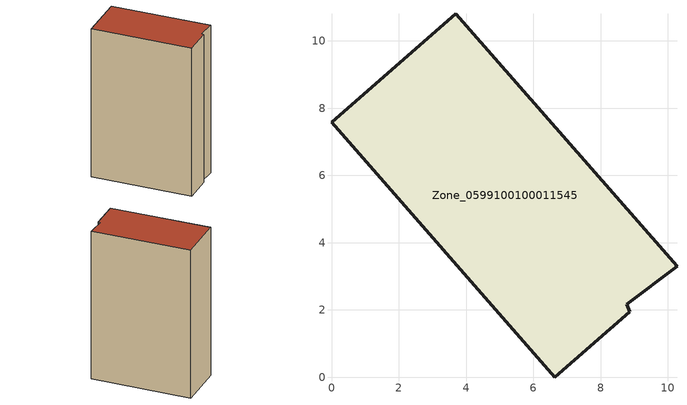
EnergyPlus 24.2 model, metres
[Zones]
Zone_0599100100011545
 floor ground (C_G): 0,7.58 3.69,10.81 10.27,3.3 8.78,2.17 8.87,1.95 6.64,0 z4.19
 wall outside (C_F): 3.69,10.81 0,7.58 6.64,0 8.87,1.95 8.78,2.17 10.27,3.3 3.69,10.81 z4.19:19.68
 roof outside (C_R): 6.64,0 8.87,1.95 8.78,2.17 10.27,3.3 3.69,10.81 0,7.58 z19.68
[BUILDING]
Pand.0599100100011545: North Axis=0; Terrain=City; Loads Convergence Tolerance Value=0.04; Temperature Convergence Tolerance Value=0.4; Solar Distribution=FullExterior; Maximum Number of Warmup Days=25; Minimum Number of Warmup Days=1
[Site:Location]
Rotterdam.The.Hague.AP_ZH_NLD Design_Conditions: Latitude=51.96; Longitude=4.45; Time Zone=1; Elevation=-4.5
[SITE:GROUNDTEMPERATURE:BUILDINGSURFACE]
18, 18, 18, 18, 18, 18, 18, 18, 18, 18, 18, 18
[MATERIAL] Thermal Absorptance=0.9; Solar Absorptance=0.7; Visible Absorptance=0.7
Name | Roughness | Thickness | Conductivity | Density | Specific Heat
G.TI.2015-2018 | MediumSmooth | 0.15 | 0.0428571 | 540 | 1210
F.TI.2015-2018 | Rough | 0.3 | 0.0666667 | 1920 | 840
R.TI.2015-2018 | MediumRough | 0.2 | 0.0333333 | 1500 | 1000
[CONSTRUCTION]
C_G: G.TI.2015-2018
C_F: F.TI.2015-2018
C_R: R.TI.2015-2018
[ZONE]
Zone_0599100100011545: Type=1; Multiplier=1; Ceiling Height=Autocalculate; Volume=Autocalculate; Floor Area=autocalculate; Part of Total Floor Area=Yes
[ZONEINFILTRATION:DESIGNFLOWRATE]
Infil_Zone_0599100100011545: Zone or ZoneList or Space or SpaceList=Zone_0599100100011545; Schedule=AlwaysOn; Design Flow Rate Calculation Method=Flow/Area; Flow Rate per Floor Area=0.0015; Constant Term Coefficient=1; Temperature Term Coefficient=0; Velocity Term Coefficient=0; Velocity Squared Term Coefficient=0
[HVACTEMPLATE:ZONE:IDEALLOADSAIRSYSTEM]
Zone_0599100100011545: Maximum Heating Supply Air Temperature=50; Minimum Cooling Supply Air Temperature=13; Maximum Heating Supply Air Humidity Ratio=0.0156; Minimum Cooling Supply Air Humidity Ratio=0.0077; Heating Limit=NoLimit; Cooling Limit=NoLimit; Dehumidification Control Type=ConstantSensibleHeatRatio; Cooling Sensible Heat Ratio=0.7; Dehumidification Setpoint=60; Humidification Control Type=None; Humidification Setpoint=30; Outdoor Air Method=None; Outdoor Air Flow Rate per Person=0.00944; Outdoor Air Flow Rate per Zone Floor Area=0; Outdoor Air Flow Rate per Zone=0; Demand Controlled Ventilation Type=None; Outdoor Air Economizer Type=NoEconomizer; Heat Recovery Type=None; Sensible Heat Recovery Effectiveness=0.7; Latent Heat Recovery Effectiveness=0.65
[ZONECONTROL:THERMOSTAT]
ThermostatControl_Zone_0599100100011545: Zone or ZoneList=Zone_0599100100011545; Control Type Schedule=DualSetpointControlType; Control 1=Thermostat_Zone_0599100100011545; Temperature Difference Between Cutout And Setpoint=0
[THERMOSTATSETPOINT:DUALSETPOINT]
Thermostat_Zone_0599100100011545: Heating Setpoint Temperature Schedule=HeatingSetpoint_Zone_0599100100011545; Cooling Setpoint Temperature Schedule=CoolingSetpoint_Zone_0599100100011545
[SCHEDULE:COMPACT]
HeatingSetpoint_Zone_0599100100011545: Through: 12/31, For: AllDays, Until: 24:00, 21
CoolingSetpoint_Zone_0599100100011545: Through: 12/31, For: AllDays, Until: 24:00, 24
DualSetpointControlType: Through: 12/31, For: AllDays, Until: 24:00, 4
AlwaysOn: Through: 12/31, For: AllDays, Until: 24:00, 1
